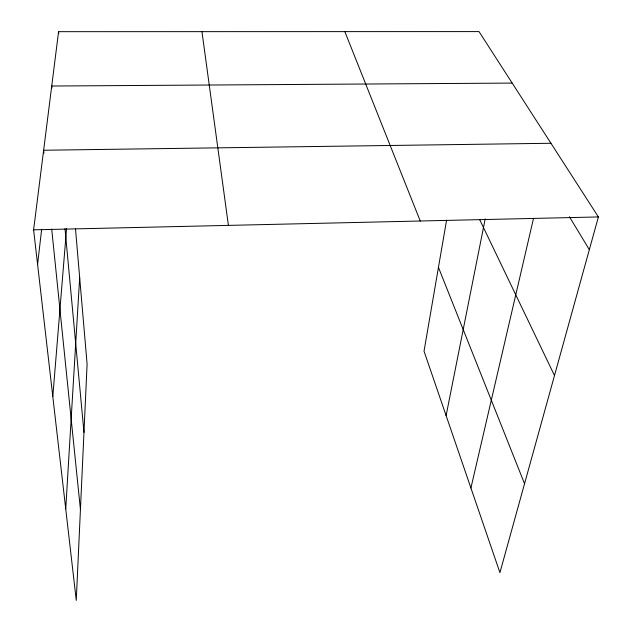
<?xml version="1.0" encoding="UTF-8"?>
<svg xmlns="http://www.w3.org/2000/svg" width="632" height="632" viewBox="0 0 632 632"><rect width="100%" height="100%" fill="white"/><g stroke="black" fill="none" stroke-linecap="round" stroke-linejoin="round"><path stroke-width="0.95" d="M65.736 508.934L79.671 277.567M52.804 396.604L66.55 228.673M37.588 264.46L41.649 229.282M75.461 228.468L87.098 364.111L76.267 600.4L33.607 229.835L58.579 31.679L479.032 31.6L598.393 216.942L499.928 572.647L424.025 351.171L446.587 220.118M446.105 415.587L485.202 218.854M470.919 487.999L533.534 218.293M33.607 229.835L598.393 216.942M550.946 143.267L43.632 150.25L43.932 153.134M512.189 83.084L51.729 86.031L51.903 87.966M569.44 216.76L589.332 249.672M479.712 219.723L554.493 375.542M344.835 31.624L420.248 221.01M438.45 267.36L524.544 483.733M201.956 31.647L228.413 225.387M51.706 229.045L80.43 509.518M65.009 228.681L83.969 432.335M58.579 31.679L58.744 33.614"/></g></svg>
